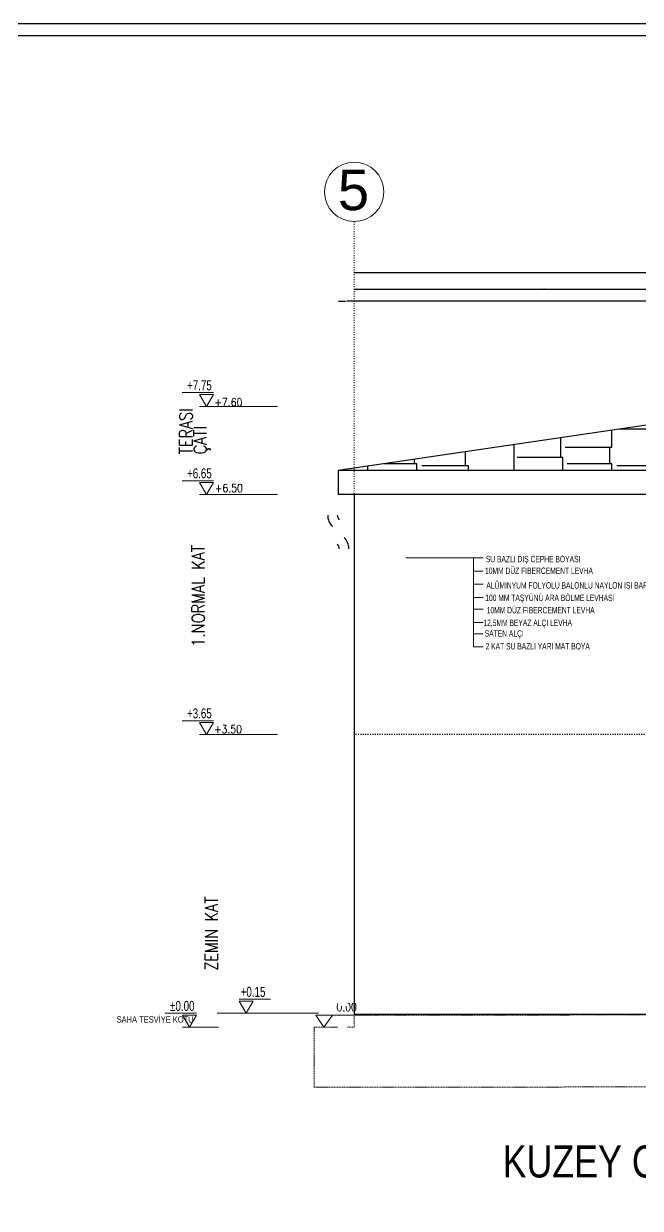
# Model space of a CAD drawing. Header units: centimetres. Extents: x -373760 to 14750, y -122502 to 29584.
# Drawn here: x -199163 to -191455, y -71393 to -56589 of the extents above; entities that cross this region are included whole.
import ezdxf
from ezdxf.enums import TextEntityAlignment as Align

# ---------------------------------------------------------------- set-up
doc = ezdxf.new("R2010")
doc.units = ezdxf.units.CM
doc.set_wipeout_variables(frame=1)
for name, pattern in [('ACAD_ISO03W100', [30, 12, -18]), ('DUZ', [0]), ('GOP TABYA_A BLOK_NK$0$2+1 B$0$HIDDEN', [0.375, 0.25, -0.125])]:
    doc.linetypes.add(name, pattern=pattern)
for name, color, linetype in [('Aks', 7, 'Continuous'), ('CER', 4, 'Continuous'), ('GOR-010', 1, 'Continuous'), ('Tarama', 253, 'Continuous')]:
    doc.layers.add(name, color=color, linetype=linetype)
for name, color, linetype, lineweight in [('AKSLAR-P', 211, 'Continuous', 9), ('BB_Yazı_malzeme_DOSEME-Laminat', 7, 'Continuous', 15), ('BB_Yazı_malzeme_DOSEME-Mermer', 30, 'Continuous', 15), ('DETAIL2', 1, 'Continuous', 20), ('duvar', 10, 'Continuous', 25), ('KOT', 3, 'Continuous', 13), ('MS YAZI', 7, 'DUZ', 15), ('MS_YAZI K.P. POZ', 120, 'Continuous', 5), ('yazı', 7, 'Continuous', 30), ('Ölçü iç KGK', 124, 'Continuous', 20)]:
    doc.layers.add(name, color=color, linetype=linetype, lineweight=lineweight)
doc.styles.add('ARC-01', font='arial.ttf')
doc.styles.add('ARıAL', font='arial.ttf')
doc.styles.add('POZ', font='romanstw.shx', dxfattribs={"width": 0.8})
doc.styles.get("Standard").update_dxf_attribs({"font": 'arial.ttf'})
doc.styles.add('stastyle', font='')
doc.styles.add('YAZI', font='arial.ttf', dxfattribs={"height": 34})
doc.styles.get('stastyle').set_extended_font_data('RomanSTA')
doc.dimstyles.new('Aydın İç Ölçü', dxfattribs={"dimtxt": 7, "dimasz": 3, "dimexe": 0.18, "dimexo": 0.0625, "dimgap": 1, "dimtad": 0, "dimdec": 0, "dimzin": 0, "dimdsep": 46, "dimtxsty": 'Standard', "dimblk": 'DOT', "dimcen": 1, "dimse1": 1, "dimse2": 1, "dimclrd": 256, "dimclrt": 6, "dimadec": 0, "dimazin": 0, "dimtfac": 1, "dimtdec": 0, "dimtix": 1, "dimtofl": 0, "dimtmove": 0, "dimatfit": 3, "dimldrblk": 'DOT', "dimfxl": 1, "dimtolj": 1, "dimtzin": 0, "dimarcsym": 0})
doc.dimstyles.new('aydın ölçü', dxfattribs={"dimtxt": 10, "dimasz": 2.5, "dimexe": 5, "dimexo": 5, "dimtad": 1, "dimdec": 0, "dimtxsty": 'Standard', "dimblk": 'ARCHTICK', "dimcen": 2.5, "dimse1": 1, "dimse2": 1, "dimadec": 0, "dimazin": 0, "dimtfac": 1, "dimtdec": 0, "dimtix": 1, "dimtmove": 0, "dimatfit": 3, "dimfxl": 5, "dimfxlon": 1, "dimarcsym": 0})

# ---------------------------------------------------------------- blocks, each defined once
blk = doc.blocks.new('KOT3')
at = {"layer": 'KOT'}
for p, q in [((-8.7, 17.3), (30.4, 17.3)), ((-36.4, 0), (8.7, 0))]:
    blk.add_line(p, q, dxfattribs=at)
blk.add_lwpolyline([(8.7, 15), (-8.7, 15), (0, 0)], close=True, dxfattribs=at)
at = {"layer": 'KOT', "color": 7, "style": 'ARıAL', "width": 0.7}
blk.add_attdef('KOT', text='', height=12.5, dxfattribs=at).set_placement((-0.3, 16.5), align=Align.BOTTOM_LEFT)
blk = doc.blocks.new('_ArchTick')
at = {"color": 0, "linetype": 'ByBlock', "const_width": 0.15}
blk.add_lwpolyline([(-0.5, -0.5), (0.5, 0.5)], dxfattribs=at)
blk = doc.blocks.new('*D691')
at = {"layer": 'Defpoints', "color": 0, "ltscale": 0.45, "transparency": 16777216}
for p in [(-195031, -59779), (-184532, -59779), (-195031, -60056)]:
    blk.add_point(p, dxfattribs=at)
at = {"layer": 'Ölçü iç KGK', "color": 0, "lineweight": -2, "ltscale": 0.45, "transparency": 16777216}
blk.add_line((-184532, -60056), (-195031, -60056), dxfattribs=at)
at = {"layer": 'Ölçü iç KGK', "color": 0, "lineweight": -2, "ltscale": 0.45, "transparency": 16777216, "xscale": 2.5, "yscale": 2.5, "zscale": 2.5, "rotation": 180}
blk.add_blockref('_ArchTick', (-195031, -60056), dxfattribs=at)
at = {"layer": 'Ölçü iç KGK', "color": 0, "lineweight": -2, "ltscale": 0.45, "transparency": 16777216, "xscale": 2.5, "yscale": 2.5, "zscale": 2.5}
blk.add_blockref('_ArchTick', (-184532, -60056), dxfattribs=at)
at = {"layer": 'Ölçü iç KGK', "color": 0, "lineweight": -2, "ltscale": 0.45, "transparency": 16777216, "insert": (-189781, -60050), "char_height": 10, "attachment_point": 5}
blk.add_mtext('10499', dxfattribs=at)
blk = doc.blocks.new('*D695')
at = {"layer": 'Defpoints', "color": 0, "ltscale": 0.45, "transparency": 16777216}
for p in [(-195031, -59909), (-195031, -59909), (-190282, -59909)]:
    blk.add_point(p, dxfattribs=at)
at = {"layer": 'Ölçü iç KGK', "color": 0, "lineweight": -2, "ltscale": 0.45, "transparency": 16777216}
blk.add_line((-190282, -59909), (-195031, -59909), dxfattribs=at)
at = {"layer": 'Ölçü iç KGK', "color": 0, "lineweight": -2, "ltscale": 0.45, "transparency": 16777216, "xscale": 2.5, "yscale": 2.5, "zscale": 2.5, "rotation": 180}
blk.add_blockref('_ArchTick', (-195031, -59909), dxfattribs=at)
at = {"layer": 'Ölçü iç KGK', "color": 0, "lineweight": -2, "ltscale": 0.45, "transparency": 16777216, "xscale": 2.5, "yscale": 2.5, "zscale": 2.5}
blk.add_blockref('_ArchTick', (-190282, -59909), dxfattribs=at)
at = {"layer": 'Ölçü iç KGK', "color": 0, "lineweight": -2, "ltscale": 0.45, "transparency": 16777216, "insert": (-192656, -59903), "char_height": 10, "attachment_point": 5}
blk.add_mtext('4749', dxfattribs=at)
blk = doc.blocks.new('*D696')
at = {"layer": 'Defpoints', "color": 0, "ltscale": 0.45, "transparency": 16777216}
for p in [(-195031, -59595), (-184532, -59595), (-195031, -59702)]:
    blk.add_point(p, dxfattribs=at)
at = {"layer": 'Ölçü iç KGK', "color": 0, "lineweight": -2, "ltscale": 0.45, "transparency": 16777216}
blk.add_line((-184532, -59702), (-195031, -59702), dxfattribs=at)
at = {"layer": 'Ölçü iç KGK', "color": 0, "lineweight": -2, "ltscale": 0.45, "transparency": 16777216, "xscale": 2.5, "yscale": 2.5, "zscale": 2.5, "rotation": 180}
blk.add_blockref('_ArchTick', (-195031, -59702), dxfattribs=at)
at = {"layer": 'Ölçü iç KGK', "color": 0, "lineweight": -2, "ltscale": 0.45, "transparency": 16777216, "xscale": 2.5, "yscale": 2.5, "zscale": 2.5}
blk.add_blockref('_ArchTick', (-184532, -59702), dxfattribs=at)
at = {"layer": 'Ölçü iç KGK', "color": 0, "lineweight": -2, "ltscale": 0.45, "transparency": 16777216, "insert": (-189781, -59696), "char_height": 10, "attachment_point": 5}
blk.add_mtext('10499', dxfattribs=at)
blk = doc.blocks.new('_Dot')
at = {"color": 0, "linetype": 'ByBlock', "lineweight": -2}
blk.add_line((-0.5, 0), (-1, 0), dxfattribs=at)
at = {"color": 0, "linetype": 'ByBlock', "const_width": 0.5}
blk.add_lwpolyline([(-0.25, 0, 1), (0.25, 0, 1)], format="xyb", close=True, dxfattribs=at)
blk = doc.blocks.new('*D698')
at = {"layer": 'Defpoints', "color": 0, "ltscale": 0.45, "transparency": 16777216}
for p in [(-195031, -60056), (-195230, -60258), (-195031, -60254)]:
    blk.add_point(p, dxfattribs=at)
at = {"layer": 'Ölçü iç KGK', "lineweight": -2, "ltscale": 0.45, "transparency": 16777216}
for p, q in [((-195227, -60056), (-195139, -60056)), ((-195034, -60056), (-195122, -60056))]:
    blk.add_line(p, q, dxfattribs=at)
at = {"layer": 'Ölçü iç KGK', "lineweight": -2, "ltscale": 0.45, "transparency": 16777216, "xscale": 3, "yscale": 3, "zscale": 3, "rotation": 180}
blk.add_blockref('_Dot', (-195230, -60056), dxfattribs=at)
at = {"layer": 'Ölçü iç KGK', "lineweight": -2, "ltscale": 0.45, "transparency": 16777216, "xscale": 3, "yscale": 3, "zscale": 3}
blk.add_blockref('_Dot', (-195031, -60056), dxfattribs=at)
at = {"layer": 'Ölçü iç KGK', "color": 6, "lineweight": -2, "ltscale": 0.45, "transparency": 16777216, "insert": (-195131, -60056), "char_height": 7, "attachment_point": 5}
blk.add_mtext('\\A1;199', dxfattribs=at)
blk = doc.blocks.new('SRTHTYHY')
at = {"layer": 'BB_Yazı_malzeme_DOSEME-Mermer'}
for p, q in [((-1049199.7, -8391828.8, 88.2), (-1049296.4, -8391828.8, -785.3)), ((-1049199.7, -8391828.8), (-1049211.7, -8391828.8)), ((-1049199.7, -8391828.8), (-1049211.7, -8391828.8)), ((-1049211.7, -8391940.2), (-1049211.7, -8391828.8, 88.2)), ((-1049199.7, -8391845.3), (-1049211.7, -8391845.3)), ((-1049199.7, -8391861.8), (-1049211.7, -8391861.8)), ((-1049199.7, -8391878.3), (-1049211.7, -8391878.3)), ((-1049199.7, -8391893), (-1049211.7, -8391893)), ((-1049199.7, -8391909.4), (-1049211.7, -8391909.4)), ((-1049199.7, -8391923.7), (-1049211.7, -8391923.7)), ((-1049199.7, -8391940.2), (-1049211.7, -8391940.2))]:
    blk.add_line(p, q, dxfattribs=at)
at = {"layer": 'BB_Yazı_malzeme_DOSEME-Mermer', "style": 'ARC-01', "width": 0.6}
for s, p in [('SU BAZLI DIŞ CEPHE BOYASI', (-1049196.5, -8391834.3)), ('10MM DÜZ FIBERCEMENT LEVHA ', (-1049197.5, -8391848.9)), ('ALÜMINYUM FOLYOLU BALONLU NAYLON ISI BARIYERI ', (-1049195.8, -8391867.2)), ('100 MM TAŞYÜNÜ ARA BÖLME LEVHASI ', (-1049197.2, -8391882.8)), ('10MM DÜZ FIBERCEMENT LEVHA ', (-1049195.4, -8391898.2)), ('12,5MM BEYAZ ALÇI LEVHA', (-1049199.5, -8391914)), ('SATEN ALÇI', (-1049197.9, -8391927.3)), (' 2 KAT SU BAZLI YARI MAT BOYA', (-1049199.1, -8391943.3))]:
    blk.add_text(s, height=8, dxfattribs=at).set_placement(p)

msp = doc.modelspace()

# ---------------------------------------------------------------- hatches: boundary and pattern name
at = {"layer": 'Tarama'}
h = msp.add_hatch(dxfattribs=at)
h.set_pattern_fill('AR-RSHKE', color=252, scale=2, angle=90)
h.set_pattern_definition([(90, (-79646.14, 62472.5), (-609.6, 1295.4), [304.8, -254, 355.6, -152.4, 457.2, -203.2]), (90, (-79671.54, 62777.3), (-609.6, 1295.4), [254, -965.2, 203.2, -304.8]), (90, (-79608.04, 63386.9), (-609.6, 1295.4), [152.4, -1574.8]), (180, (-79646.14, 62472.5), (-609.6, -431.8), [584.2, -1854.2]), (180, (-79646.14, 62777.3), (-609.6, -431.8), [571.5, -1866.9]), (180, (-79646.14, 63031.3), (-609.6, -431.8), [533.4, -1905]), (180, (-79608.04, 63386.9), (-609.6, -431.8), [584.2, -1854.2]), (180, (-79608.04, 63539.3), (-609.6, -431.8), [584.2, -1854.2]), (180, (-79646.14, 63996.5), (-609.6, -431.8), [558.8, -1879.6])])
h.paths.add_polyline_path([(-195030.98, -62143.4), (-195030.98, -62172.86), (-190281.65, -62172.86), (-190281.65, -61446.26)])
h.paths.add_polyline_path([(-189781.62, -61372.86), (-190281.65, -61446.26), (-190281.65, -62172.86), (-188731.63, -62172.86), (-188731.63, -61526.98)])
h.paths.add_polyline_path([(-187131.63, -62172.86), (-187131.63, -61761.84), (-188731.63, -61526.98), (-188731.63, -62172.86)])
h.paths.add_polyline_path([(-187131.63, -61761.84), (-187131.63, -62172.86), (-184531.62, -62172.86), (-184531.62, -62143.5)])

# ---------------------------------------------------------------- linework, layer by layer
at = {"layer": 'Aks', "color": 255, "linetype": 'GOP TABYA_A BLOK_NK$0$2+1 B$0$HIDDEN', "lineweight": 5, "ltscale": 55}
msp.add_lwpolyline([(-184531.62, -68972.86), (-184531.62, -69122.81), (-184031.62, -69122.81), (-184031.62, -69872.88), (-195531.33, -69878.72), (-195531.62, -69128.72), (-195031.62, -69128.72), (-195031.62, -68972.86), (-194731.62, -68978.72), (-184531.62, -68972.86)], dxfattribs=at)
at = {"layer": 'AKSLAR-P'}
msp.add_circle((-195030.98, -58690.61), 370.22, dxfattribs=at)
at = {"layer": 'CER', "color": 2}
for points in [[(-215852.52, -86588.86), (-182547.49, -86588.86), (-182547.49, -56588.86), (-215852.52, -56588.86)], [(-215702.52, -86438.86), (-182697.49, -86438.86), (-182697.49, -56738.86), (-215702.52, -56738.86)]]:
    msp.add_lwpolyline(points, close=True, dxfattribs=at)
at = {"layer": 'DETAIL2', "color": 1}
for p, q in [((-195110.2, -68978.72), (-195510.2, -68978.72)), ((-195510.2, -68978.72), (-195410.2, -69128.72)), ((-195303.06, -68978.72), (-195410.2, -69128.72)), ((-195303.06, -68978.72), (-194803.06, -68978.72))]:
    msp.add_line(p, q, dxfattribs=at)
at = {"layer": 'duvar', "ltscale": 0.45}
for p, q in [((-189781.62, -61372.86), (-195231.62, -62172.86)), ((-184331.62, -62172.86), (-195231.62, -62172.86)), ((-195231.62, -62172.86), (-195231.62, -62472.86)), ((-195031.62, -62472.86), (-195231.62, -62472.86)), ((-184531.62, -62472.86), (-195031.62, -62472.86))]:
    msp.add_line(p, q, dxfattribs=at)
at = {"layer": 'duvar'}
for p in [(-195031.62, -62472.86), (-184531.62, -68972.86)]:
    msp.add_line(p, (-195031.62, -68972.86), dxfattribs=at)
at = {"layer": 'duvar', "linetype": 'ACAD_ISO03W100'}
msp.add_line((-184531.62, -65472.86), (-195031.62, -65472.86), dxfattribs=at)
at = {"layer": 'GOR-010', "color": 192}
for centre, radius, start, end in [((-195162.66, -62730.97), 200, 180, 225), ((-195162.66, -62730.97), 80, 180, 225), ((-195298.95, -63149.84), 200, 0, 45), ((-195298.95, -63149.84), 80, 0, 45)]:
    msp.add_arc(centre, radius, start, end, dxfattribs=at)
at = {"layer": 'MS_YAZI K.P. POZ', "ltscale": 5}
for p, q in [((-196964.54, -61372.86), (-195991.21, -61372.86)), ((-196964.54, -62472.86), (-195991.21, -62472.86)), ((-196964.54, -65472.86), (-195991.21, -65472.86)), ((-196448.91, -68952.71), (-195475.59, -68952.71))]:
    msp.add_line(p, q, dxfattribs=at)

# ---------------------------------------------------------------- block references
at = {"xscale": 10, "yscale": 10, "zscale": 10}
msp.add_blockref('SRTHTYHY', (10298578.89, 83855023.81, 4555.71), dxfattribs=at)
at = {"layer": 'KOT'}
ref = msp.add_blockref('KOT3', (-196380.62, -68952.71), dxfattribs=dict(at, xscale=10, yscale=10, zscale=10))
ref.add_attrib('KOT', '+0.15', dxfattribs={"layer": 'yazı', "height": 125, "style": 'ARıAL', "width": 0.7}).set_placement((-196450.05, -68787.97), align=Align.BOTTOM_LEFT)
at = {"layer": 'MS_YAZI K.P. POZ', "ltscale": 5}
ref = msp.add_blockref('KOT3', (-196877.96, -61372.86), dxfattribs=dict(at, xscale=-10, yscale=10, zscale=10))
ref.add_attrib('KOT', '+7.75', dxfattribs={"layer": 'yazı', "height": 125, "style": 'ARıAL', "width": 0.7}).set_placement((-197120.4, -61208.12), align=Align.BOTTOM_LEFT)
ref = msp.add_blockref('KOT3', (-196877.96, -62472.86), dxfattribs=dict(at, xscale=-10, yscale=10, zscale=10))
ref.add_attrib('KOT', '+6.65', dxfattribs={"layer": 'yazı', "height": 125, "style": 'ARıAL', "width": 0.7}).set_placement((-197120.7, -62308.12), align=Align.BOTTOM_LEFT)
ref = msp.add_blockref('KOT3', (-196877.96, -65472.86), dxfattribs=dict(at, xscale=-10, yscale=10, zscale=10))
ref.add_attrib('KOT', '+3.65', dxfattribs={"layer": 'yazı', "height": 125, "style": 'ARıAL', "width": 0.7}).set_placement((-197120.7, -65308.12), align=Align.BOTTOM_LEFT)
ref = msp.add_blockref('KOT3', (-197090.74, -69128.72), dxfattribs=dict(at, xscale=-10, yscale=10, zscale=10))
ref.add_attrib('KOT', '%%P0.00', dxfattribs={"layer": 'yazı', "height": 125, "style": 'ARıAL', "width": 0.7}).set_placement((-197332.53, -68963.98), align=Align.BOTTOM_LEFT)

# ---------------------------------------------------------------- texts
at = {"layer": 'AKSLAR-P'}
msp.add_text('5', height=504.66, rotation=359.999996, dxfattribs=at).set_placement((-195236.29, -58919.08, -275161.01))
at = {"layer": 'BB_Yazı_malzeme_DOSEME-Laminat', "style": 'ARC-01', "width": 0.7}
msp.add_text('SAHA TESVİYE KOTU', height=80, rotation=0.004471, dxfattribs=at).set_placement((-198000.62, -69033.08), align=Align.MIDDLE_LEFT)
at = {"layer": 'DETAIL2', "color": 1, "style": 'stastyle', "width": 0.85}
for s, p in [('+7.60', (-196779.25, -61370.07)), ('+6.50', (-196773.01, -62442.81)), ('+3.50', (-196784, -65456.35)), ('0.00', (-195253.06, -68928.72))]:
    msp.add_text(s, height=100, dxfattribs=at).set_placement(p)
at = {"layer": 'MS YAZI', "style": 'YAZI', "width": 0.8}
msp.add_text('KUZEY CEPHESİ ÖLÇEK: 1/50', height=400, dxfattribs=at).set_placement((-190008.18, -70807.68), align=Align.MIDDLE_CENTER)
at = {"layer": 'MS_YAZI K.P. POZ', "ltscale": 5, "style": 'POZ', "width": 0.825457}
for s, p in [('TERASI', (-197053.5, -61970.36)), ('ÇATI', (-196876.94, -61970.36)), ('1.NORMAL KAT', (-196900.98, -64375.69)), ('ZEMIN KAT', (-196734.63, -68423.53))]:
    msp.add_text(s, height=160, rotation=90, dxfattribs=at).set_placement(p)

# ---------------------------------------------------------------- dimensions: what is measured, and where the dimension line sits
at = {"layer": 'Ölçü iç KGK', "lineweight": -2, "ltscale": 0.45}
for base, p1, p2, dimstyle, picture, middle in [((-195030.98, -59702.04), (-184531.62, -59595.01), (-195030.98, -59595.01), 'aydın ölçü', '*D696', (-189781.3, -59696.31)), ((-195030.98, -60055.91), (-184531.62, -59778.61), (-195030.98, -59778.61), 'aydın ölçü', '*D691', (-189781.3, -60050.18)), ((-195030.98, -60055.91), (-195230.15, -60257.64), (-195030.98, -60254.26), 'Aydın İç Ölçü', '*D698', (-195130.57, -60055.91))]:
    dim = msp.add_linear_dim(base=base, p1=p1, p2=p2, angle=180, dimstyle=dimstyle, dxfattribs=at)
    dim.commit()
    dim.dimension.update_dxf_attribs({"geometry": picture, "text_midpoint": middle})
dim = msp.add_linear_dim(base=(-195030.98, -59908.89), p1=(-190281.65, -59908.89), p2=(-195030.98, -59908.89), angle=180, dimstyle='aydın ölçü', override={"dimtmove": 1}, dxfattribs=at)
dim.commit()
dim.dimension.update_dxf_attribs({"geometry": '*D695', "text_midpoint": (-192656.32, -59903.15)})

# ---------------------------------------------------------------- next in the draw order: wipeouts: each hides what was drawn before it
at = {"color": 192}
for points in [[(-195242.66, -62472.86), (-195362.66, -62472.86), (-195362.66, -62605.11), (-195242.66, -62605.11)], [(-195098.95, -63333.28), (-195218.95, -63333.28), (-195218.95, -64098.63), (-195098.95, -64098.63)], [(-195098.95, -64928.25), (-195218.95, -64928.25), (-195218.95, -65693.6), (-195098.95, -65693.6)], [(-195098.95, -65828.25), (-195218.95, -65828.25), (-195218.95, -66486.26), (-195098.95, -66486.26)], [(-195103.82, -66620.91), (-195223.82, -66620.91), (-195223.82, -67278.92), (-195103.82, -67278.92)], [(-195108.69, -67413.57), (-195228.69, -67413.57), (-195228.69, -68071.58), (-195108.69, -68071.58)], [(-195113.56, -68206.23), (-195233.56, -68206.23), (-195233.56, -68864.24), (-195113.56, -68864.24)], [(-195118.44, -68998.89), (-195238.44, -68998.89), (-195238.44, -69656.9), (-195118.44, -69656.9)]]:
    msp.add_wipeout(points, dxfattribs=at).dxf.layer = 'GOR-010'

# ---------------------------------------------------------------- next in the draw order: wipeouts: each hides what was drawn before it
msp.add_wipeout([(-195098.95, -64028.25), (-195218.95, -64028.25), (-195218.95, -64793.6), (-195098.95, -64793.6)], dxfattribs=at).dxf.layer = 'GOR-010'

# ---------------------------------------------------------------- next in the draw order: linework, layer by layer
at = {"layer": 'AKSLAR-P', "linetype": 'ACAD_ISO03W100'}
msp.add_line((-195030.98, -59060.83), (-195030.98, -65884.88), dxfattribs=at)

doc.saveas('drawing.dxf')
